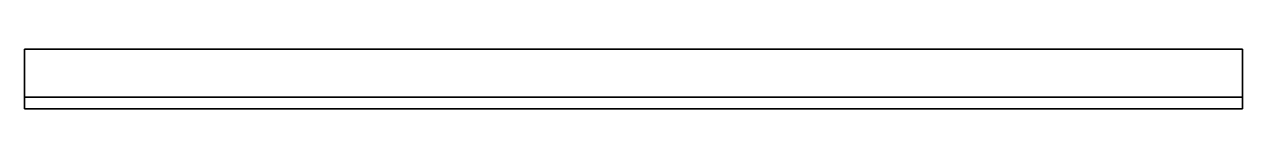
# Model space of a CAD drawing. Extents: x -215 to 155, y -18 to 0.
import ezdxf

# ---------------------------------------------------------------- set-up
doc = ezdxf.new("R2010")
doc.units = 0
doc.header["$MEASUREMENT"] = 0
doc.layers.add('Corpo', color=8, linetype='CONTINUOUS')

msp = doc.modelspace()

# ---------------------------------------------------------------- linework, layer by layer
at = {"layer": 'Corpo', "color": 0, "extrusion": (-1e-16, -1, 4e-16)}
for p, q in [((-214.93, 0, 28.47), (-214.93, 0, 36.97)), ((-214.93, 0, 36.97), (-214.93, -18.1, 36.97)), ((-214.93, -14.6, 29.67), (-214.93, 0, 28.47)), ((155.07, 0, 28.47), (155.07, 0, 36.97)), ((155.07, 0, 36.97), (155.07, -18.1, 36.97)), ((155.07, -14.6, 29.67), (155.07, 0, 28.47)), ((-214.93, -18.1, 22.87), (-214.93, -14.6, 22.87)), ((-214.93, -14.6, 22.87), (-214.93, -14.6, 29.67)), ((155.07, -18.1, 22.87), (155.07, -14.6, 22.87)), ((155.07, -14.6, 22.87), (155.07, -14.6, 29.67)), ((-214.93, -18.1, 36.97), (-214.93, -18.1, 22.87)), ((155.07, -18.1, 36.97), (155.07, -18.1, 22.87))]:
    msp.add_line(p, q, dxfattribs=at)
at = {"layer": 'Corpo', "color": 0}
for points in [[(-214.93, 0, 36.97), (-214.93, 0, 28.47), (-214.93, -14.6, 29.67), (-214.93, -14.6, 36.97)], [(155.07, 0, 28.47), (-214.93, 0, 28.47), (-214.93, -14.6, 29.67), (155.07, -14.6, 29.67)], [(-214.93, -18.1, 36.97), (-214.93, 0, 36.97), (155.07, 0, 36.97), (155.07, -18.1, 36.97)], [(-214.93, 0, 36.97), (-214.93, 0, 28.47), (155.07, 0, 28.47), (155.07, 0, 36.97)], [(155.07, 0, 36.97), (155.07, 0, 28.47), (155.07, -14.6, 29.67), (155.07, -14.6, 36.97)], [(-214.93, -18.1, 36.97), (-214.93, -18.1, 22.87), (-214.93, -14.6, 22.87), (-214.93, -14.6, 36.97)], [(-214.93, -14.6, 29.67), (-214.93, -14.6, 22.87), (155.07, -14.6, 22.87), (155.07, -14.6, 29.67)], [(155.07, -18.1, 22.87), (155.07, -14.6, 22.87), (-214.93, -14.6, 22.87), (-214.93, -18.1, 22.87)], [(155.07, -18.1, 36.97), (155.07, -18.1, 22.87), (155.07, -14.6, 22.87), (155.07, -14.6, 36.97)], [(-214.93, -18.1, 22.87), (-214.93, -18.1, 36.97), (155.07, -18.1, 36.97), (155.07, -18.1, 22.87)]]:
    msp.add_3dface(points, dxfattribs=at)

doc.saveas('drawing.dxf')
